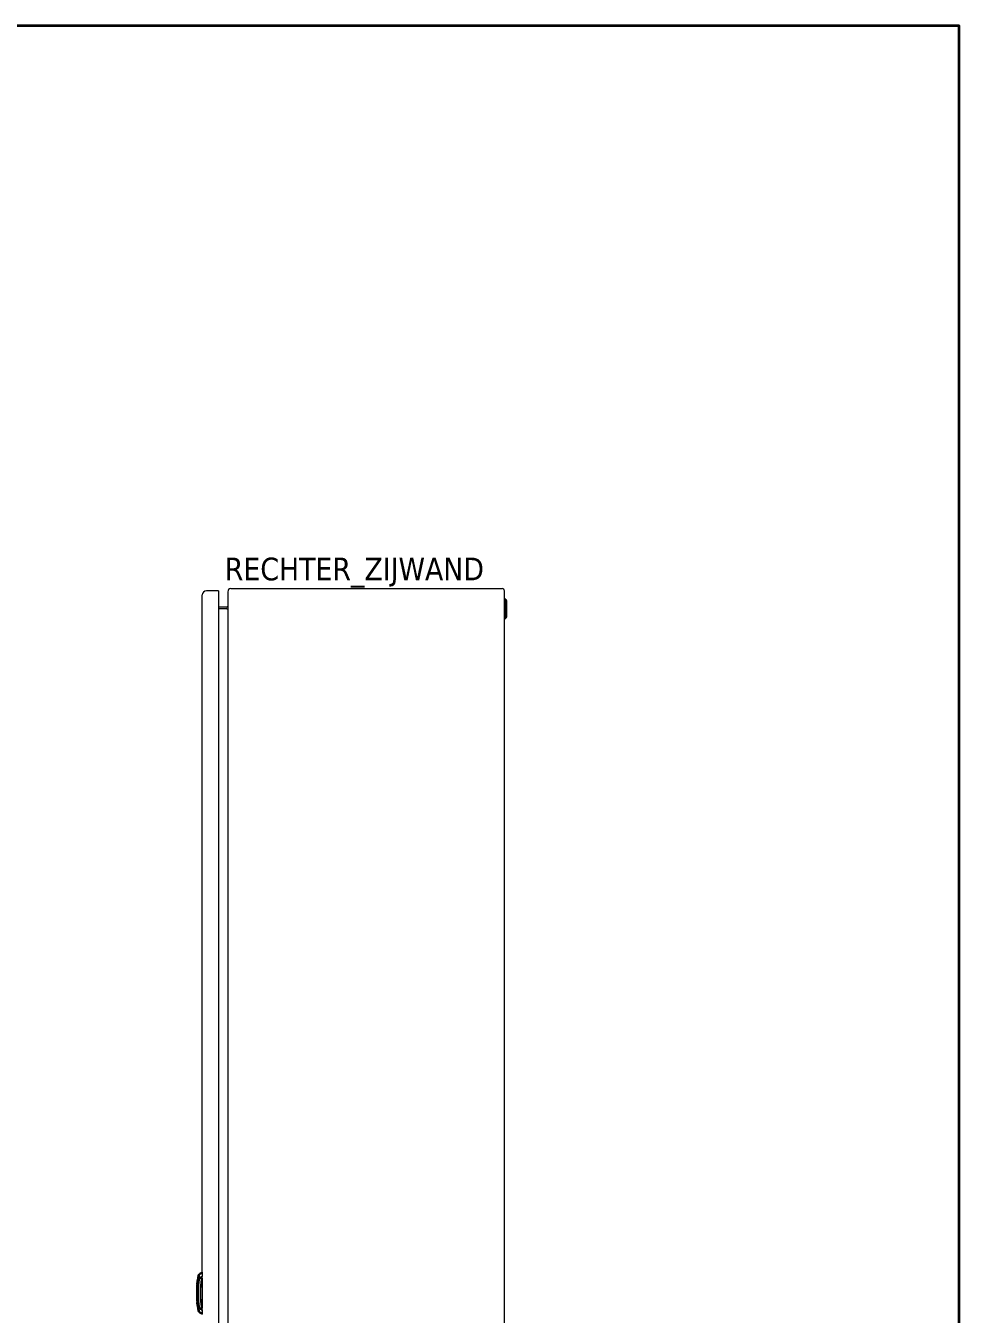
# Model space of a CAD drawing. Header units: millimetres. Extents: x 0 to 4000, y 0 to 2720.
# Drawn here: x 3072 to 4000, y 1439 to 2720 of the extents above; entities that cross this region are included whole.
import ezdxf
from ezdxf.enums import TextEntityAlignment as Align

# ---------------------------------------------------------------- set-up
doc = ezdxf.new("R2010")
doc.units = ezdxf.units.MM
for name, color, linetype, lineweight in [('EPLAN201', 73, 'Continuous', 5), ('EPLAN400', 5, 'Continuous', 5), ('EPLAN451', 73, 'Continuous', 5), ('EPLAN452', 73, 'Continuous', 5), ('EPLAN500', 7, 'Continuous', 5), ('EPLAN501', 7, 'Continuous', 5), ('EPLAN503', 7, 'Continuous', 5), ('EPLAN504', 7, 'Continuous', 5), ('KASTEN', 1, 'Continuous', 0)]:
    doc.layers.add(name, color=color, linetype=linetype, lineweight=lineweight)
doc.styles.add('Tahoma', font='')
doc.styles.get('Tahoma').set_extended_font_data('Tahoma')

# ---------------------------------------------------------------- blocks, each defined once
blk = doc.blocks.new('EPLFRAME')
at = {"layer": 'EPLAN201', "linetype": 'Continuous', "lineweight": 35, "ltscale": 4}
blk.add_lwpolyline([(0, 0), (4000, 0), (4000, 2720), (0, 2720)], close=True, dxfattribs=at)
at = {"layer": 'EPLAN451', "color": 73, "style": 'Tahoma'}
for tag, p in [('14_10011', (927, 160)), ('14_10015', (927, 110)), ('14_10014', (927, 60)), ('14_10031', (2460, 60)), ('14_10156[1]', (3360, 58.3)), ('14_10000', (927, 10)), ('14_10027', (3475, 10))]:
    blk.add_attdef(tag, p, '', height=22.6, dxfattribs=at)
blk.add_attdef('14_10013', text='', height=22.6, dxfattribs=at).set_placement((2245, 10), align=Align.RIGHT)
at = {"layer": 'EPLAN452', "color": 73, "style": 'Tahoma'}
for tag, p, height in [('4_11011', (2530, 160), 22.6), ('4_11901[1]', (2497, 110), 22.6), ('4_11020', (2890, 60), 22.6), ('4_11042', (3850, 10), 31.6)]:
    blk.add_attdef(tag, p, '', height=height, dxfattribs=at)
blk = doc.blocks.new('EPLSYM_LibrarySPECIAL_Symbol11_Variant0_Placement8_3')
at = {"layer": 'EPLAN400', "color": 5, "style": 'Tahoma'}
blk.add_attdef('17_20010', text='', height=22.6, dxfattribs=at).set_placement((-1.5, -0.5), align=Align.BOTTOM_CENTER)
at = {"layer": 'EPLAN500', "color": 7, "style": 'Tahoma'}
blk.add_attdef('17_20027', text='', height=1.63, dxfattribs=at).set_placement((-1.5, -40.7), align=Align.BOTTOM_CENTER)
at = {"layer": 'EPLAN501', "color": 7, "style": 'Tahoma'}
blk.add_attdef('17_20011', text='', height=1.63, dxfattribs=at).set_placement((-1.5, -46.1), align=Align.BOTTOM_CENTER)
at = {"layer": 'EPLAN503', "color": 7, "style": 'Tahoma'}
blk.add_attdef('17_20024', text='', height=1.63, dxfattribs=at).set_placement((-1.5, -48.8), align=Align.BOTTOM_CENTER)
at = {"layer": 'EPLAN504', "color": 7, "style": 'Tahoma'}
blk.add_attdef('17_20901[1]', text='', height=1.63, dxfattribs=at).set_placement((-1.5, -43.4), align=Align.BOTTOM_CENTER)

msp = doc.modelspace()

# ---------------------------------------------------------------- linework, layer by layer
at = {"layer": 'KASTEN', "color": 1, "linetype": 'Continuous'}
for p, q in [((3247.2, 1480.7), (3247.2, 2154)), ((3263.4, 2158), (3251.2, 2158)), ((3263.4, 2158), (3263.4, 762.6)), ((3272.5, 2157.3), (3272.5, 763.3)), ((3275.5, 2160.3), (3395.1, 2160.3)), ((3278.3, 2160.3), (3278.3, 2160.3)), ((3395.1, 2160.3), (3545.4, 2160.3)), ((3547.7, 762.6), (3547.7, 2158)), ((3271.5, 2141.8), (3263.4, 2141.8)), ((3271.5, 2140.3), (3263.4, 2140.3)), ((3242.7, 1473.8), (3242.6, 1473.8)), ((3242.8, 1474.5), (3242.8, 1474.5)), ((3242.9, 1476.5), (3242.9, 1476.5)), ((3243.1, 1476.6), (3243, 1476)), ((3243, 1476), (3243, 1476)), ((3243.8, 1477.2), (3243.2, 1477.2)), ((3243.6, 1474.7), (3243.3, 1474.7)), ((3244, 1478), (3243.4, 1478)), ((3247.1, 1480.6), (3244.3, 1479.3)), ((3244.3, 1474.7), (3247.1, 1474.7)), ((3247.1, 1480), (3247, 1479.8)), ((3247, 1479.8), (3247.1, 1479.7)), ((3247.1, 1479.7), (3247.1, 1476.5)), ((3247.1, 1474.7), (3247.1, 1476.5)), ((3247.1, 1474.7), (3247.1, 1444.7)), ((3247.2, 1441.9), (3247.2, 1476.4)), ((3241.7, 1467.7), (3241.3, 1467.7)), ((3241.3, 1467.7), (3241.3, 1451.7)), ((3241.5, 1468.4), (3241.8, 1468.4)), ((3241.8, 1470.5), (3242, 1470.5)), ((3242, 1472.7), (3242.3, 1472.7)), ((3242.5, 1472.9), (3242.5, 1472.9)), ((3241.3, 1451.7), (3241.7, 1451.7)), ((3241.6, 1450.7), (3241.8, 1450.7)), ((3241.6, 1450.6), (3241.8, 1450.6)), ((3242, 1447.1), (3242.3, 1447.1)), ((3242, 1447), (3242.3, 1447)), ((3242.5, 1446.6), (3242.5, 1446.6)), ((3242.6, 1445.6), (3242.7, 1445.6)), ((3242.7, 1444.4), (3242.7, 1444.4)), ((3242.8, 1444.9), (3242.8, 1444.9)), ((3242.9, 1443), (3242.9, 1443)), ((3243, 1443.5), (3243, 1443.5)), ((3243, 1443.5), (3243.1, 1442.9)), ((3243.8, 1442.3), (3243.2, 1442.3)), ((3243.6, 1444.8), (3243.3, 1444.8)), ((3243.4, 1441.4), (3244, 1441.4)), ((3247.1, 1444.7), (3244.3, 1444.7)), ((3244.3, 1440.2), (3247.1, 1438.8)), ((3247, 1439.7), (3247.1, 1439.5)), ((3247.1, 1443), (3247.1, 1444.7)), ((3247.1, 1443), (3247.1, 1439.8))]:
    msp.add_line(p, q, dxfattribs=at)
at = {"layer": 'KASTEN', "linetype": 'Continuous', "lineweight": 0, "ltscale": 20}
for p, q in [((3549.2, 2149.6), (3547.8, 2151)), ((3547.8, 2151), (3547.8, 2129.5)), ((3549.2, 2130.9), (3549.2, 2149.6)), ((3549.7, 2148.4), (3549.7, 2132.1)), ((3547.8, 2129.5), (3549.2, 2130.9))]:
    msp.add_line(p, q, dxfattribs=at)
at = {"layer": 'KASTEN', "color": 1, "linetype": 'Continuous'}
for points in [[(3242.3, 1472.8), (3242.3, 1472.8), (3242.3, 1472.9), (3242.4, 1473), (3242.4, 1473.1), (3242.4, 1473.2), (3242.4, 1473.3), (3242.4, 1473.4), (3242.4, 1473.4), (3242.4, 1473.5), (3242.4, 1473.5), (3242.4, 1473.6), (3242.4, 1473.6), (3242.4, 1473.6), (3242.4, 1473.7), (3242.4, 1473.7), (3242.4, 1473.7), (3242.4, 1473.7), (3242.4, 1473.7), (3242.4, 1473.7), (3242.4, 1473.7), (3242.4, 1473.7), (3242.4, 1473.7), (3242.4, 1473.7), (3242.4, 1473.7)], [(3242.5, 1474.2), (3242.5, 1474.2), (3242.5, 1474.2), (3242.5, 1474.1), (3242.5, 1474.1), (3242.5, 1474.1), (3242.5, 1474.1), (3242.5, 1474.1), (3242.5, 1474.1), (3242.5, 1474.1), (3242.5, 1474.1), (3242.5, 1474.1), (3242.5, 1474.1), (3242.5, 1474.1), (3242.5, 1474.1), (3242.5, 1474), (3242.6, 1474), (3242.6, 1474), (3242.6, 1474), (3242.6, 1474), (3242.6, 1474), (3242.6, 1474), (3242.6, 1474), (3242.6, 1474), (3242.6, 1474), (3242.6, 1474), (3242.6, 1474), (3242.6, 1474), (3242.6, 1474), (3242.6, 1474), (3242.6, 1474), (3242.6, 1474), (3242.6, 1474), (3242.6, 1474), (3242.6, 1474), (3242.7, 1474), (3242.7, 1473.9), (3242.7, 1473.9), (3242.7, 1473.9), (3242.7, 1473.9), (3242.7, 1473.9)], [(3242.6, 1473.8), (3242.6, 1473.8), (3242.6, 1473.9), (3242.6, 1473.9), (3242.6, 1473.9), (3242.6, 1473.9), (3242.6, 1473.9), (3242.6, 1473.9), (3242.6, 1473.9), (3242.6, 1473.9), (3242.6, 1473.8), (3242.6, 1473.8), (3242.6, 1473.8), (3242.6, 1473.7), (3242.6, 1473.7), (3242.6, 1473.7), (3242.6, 1473.6), (3242.6, 1473.5), (3242.6, 1473.5), (3242.6, 1473.4), (3242.6, 1473.3), (3242.5, 1473.2), (3242.5, 1473.1), (3242.5, 1473), (3242.5, 1472.9)], [(3242.6, 1474.4), (3242.6, 1474.5), (3242.6, 1474.6), (3242.6, 1474.7), (3242.6, 1474.7), (3242.6, 1474.8), (3242.6, 1474.9), (3242.7, 1475), (3242.7, 1475), (3242.7, 1475.1), (3242.7, 1475.1), (3242.7, 1475.2), (3242.7, 1475.2), (3242.7, 1475.2), (3242.7, 1475.3), (3242.7, 1475.3), (3242.7, 1475.3), (3242.7, 1475.3), (3242.7, 1475.3), (3242.7, 1475.3), (3242.7, 1475.3), (3242.7, 1475.3), (3242.7, 1475.3), (3242.7, 1475.3), (3242.7, 1475.3)], [(3242.6, 1474.4), (3242.6, 1474.5), (3242.6, 1474.5), (3242.6, 1474.6), (3242.6, 1474.6), (3242.6, 1474.7), (3242.6, 1474.7), (3242.6, 1474.8), (3242.6, 1474.8), (3242.6, 1474.8), (3242.6, 1474.9), (3242.6, 1474.9), (3242.7, 1474.9), (3242.7, 1474.9), (3242.7, 1475), (3242.7, 1475), (3242.7, 1475), (3242.7, 1475), (3242.7, 1475), (3242.7, 1475), (3242.7, 1475), (3242.7, 1475), (3242.7, 1475.1), (3242.7, 1475.1), (3242.7, 1475.1), (3242.7, 1475.1), (3242.7, 1475.1), (3242.7, 1475.1), (3242.7, 1475.1), (3242.7, 1475.1), (3242.7, 1475.1), (3242.7, 1475.1), (3242.7, 1475.1)], [(3242.8, 1474.5), (3242.8, 1474.5), (3242.7, 1474.5), (3242.7, 1474.5), (3242.7, 1474.5), (3242.7, 1474.5), (3242.7, 1474.5), (3242.7, 1474.5), (3242.7, 1474.5), (3242.7, 1474.5), (3242.7, 1474.5), (3242.7, 1474.5), (3242.7, 1474.5), (3242.7, 1474.5), (3242.6, 1474.5), (3242.6, 1474.5), (3242.6, 1474.5), (3242.6, 1474.5), (3242.6, 1474.5), (3242.6, 1474.5), (3242.6, 1474.5), (3242.6, 1474.5), (3242.6, 1474.5), (3242.6, 1474.5), (3242.6, 1474.5), (3242.6, 1474.5), (3242.6, 1474.4), (3242.6, 1474.4), (3242.6, 1474.4), (3242.6, 1474.4), (3242.6, 1474.4), (3242.6, 1474.4), (3242.6, 1474.4), (3242.6, 1474.4), (3242.6, 1474.4), (3242.6, 1474.4), (3242.6, 1474.4), (3242.6, 1474.4), (3242.6, 1474.4), (3242.6, 1474.4), (3242.6, 1474.4)], [(3242.8, 1475.8), (3242.8, 1475.9), (3242.8, 1476), (3242.9, 1476.1), (3242.9, 1476.1), (3242.9, 1476.2), (3242.9, 1476.3), (3242.9, 1476.4), (3242.9, 1476.4), (3242.9, 1476.5), (3243, 1476.5), (3243, 1476.6), (3243, 1476.6), (3243, 1476.7), (3243, 1476.7), (3243, 1476.7), (3243, 1476.7), (3243, 1476.7), (3243, 1476.7), (3243, 1476.7), (3243, 1476.7), (3243, 1476.7), (3243, 1476.7), (3243, 1476.7), (3243, 1476.7)], [(3243, 1476), (3243, 1476), (3243, 1476), (3243, 1476), (3243, 1476), (3243, 1476), (3243, 1476), (3243, 1476), (3242.9, 1476), (3242.9, 1476), (3242.9, 1475.9), (3242.9, 1475.9), (3242.9, 1475.9), (3242.9, 1475.9), (3242.9, 1475.9), (3242.9, 1475.9), (3242.9, 1475.9), (3242.9, 1475.9), (3242.9, 1475.9), (3242.9, 1475.9), (3242.9, 1475.9), (3242.9, 1475.9), (3242.8, 1475.9), (3242.8, 1475.9), (3242.8, 1475.9), (3242.8, 1475.9), (3242.8, 1475.9), (3242.8, 1475.9), (3242.8, 1475.9), (3242.8, 1475.8), (3242.8, 1475.8), (3242.8, 1475.8), (3242.8, 1475.8), (3242.8, 1475.8), (3242.8, 1475.8), (3242.8, 1475.8), (3242.8, 1475.8), (3242.8, 1475.8), (3242.8, 1475.8), (3242.8, 1475.8), (3242.8, 1475.8)], [(3242.8, 1475.6), (3242.8, 1475.6), (3242.8, 1475.6), (3242.8, 1475.6), (3242.8, 1475.6), (3242.8, 1475.5), (3242.8, 1475.5), (3242.8, 1475.5), (3242.8, 1475.5), (3242.8, 1475.5), (3242.8, 1475.5), (3242.8, 1475.5), (3242.8, 1475.5), (3242.8, 1475.5), (3242.8, 1475.5), (3242.8, 1475.5), (3242.8, 1475.5), (3242.8, 1475.5), (3242.8, 1475.4), (3242.8, 1475.4), (3242.8, 1475.4), (3242.8, 1475.4), (3242.8, 1475.4), (3242.8, 1475.4), (3242.8, 1475.4), (3242.8, 1475.4), (3242.8, 1475.4), (3242.9, 1475.4), (3242.9, 1475.4), (3242.9, 1475.4), (3242.9, 1475.4), (3242.9, 1475.4), (3242.9, 1475.4), (3242.9, 1475.4), (3242.9, 1475.4), (3242.9, 1475.4), (3242.9, 1475.4), (3242.9, 1475.4), (3242.9, 1475.4), (3242.9, 1475.4), (3242.9, 1475.4)], [(3242.9, 1475.4), (3242.9, 1475.4), (3242.9, 1475.4), (3242.9, 1475.4), (3242.9, 1475.4), (3242.9, 1475.3), (3242.9, 1475.3), (3242.9, 1475.3), (3242.9, 1475.2), (3242.9, 1475.2), (3242.9, 1475.1), (3242.8, 1475), (3242.8, 1474.9), (3242.8, 1474.8), (3242.8, 1474.7), (3242.8, 1474.6), (3242.8, 1474.5)], [(3243, 1477), (3243.1, 1477.1), (3243.1, 1477.2), (3243.1, 1477.3), (3243.1, 1477.4), (3243.1, 1477.4), (3243.1, 1477.5), (3243.2, 1477.6), (3243.2, 1477.6), (3243.2, 1477.7), (3243.2, 1477.7), (3243.2, 1477.8), (3243.2, 1477.8), (3243.2, 1477.8), (3243.2, 1477.9), (3243.2, 1477.9), (3243.2, 1477.9), (3243.2, 1477.9), (3243.2, 1477.9), (3243.2, 1477.9), (3243.2, 1477.9), (3243.2, 1477.9), (3243.2, 1477.9), (3243.2, 1477.9), (3243.2, 1477.9)], [(3243.2, 1477.2), (3243.2, 1477.2), (3243.2, 1477.2), (3243.2, 1477.2), (3243.2, 1477.2), (3243.2, 1477.2), (3243.2, 1477.2), (3243.2, 1477.2), (3243.2, 1477.2), (3243.2, 1477.2), (3243.2, 1477.2), (3243.2, 1477.2), (3243.1, 1477.2), (3243.1, 1477.2), (3243.1, 1477.1), (3243.1, 1477.1), (3243.1, 1477.1), (3243.1, 1477.1), (3243.1, 1477.1), (3243.1, 1477.1), (3243.1, 1477.1), (3243.1, 1477.1), (3243.1, 1477.1), (3243.1, 1477.1), (3243.1, 1477.1), (3243.1, 1477.1), (3243.1, 1477.1), (3243.1, 1477.1), (3243.1, 1477.1), (3243.1, 1477), (3243, 1477), (3243, 1477), (3243, 1477)], [(3243, 1476.8), (3243, 1476.8), (3243, 1476.8), (3243, 1476.8), (3243, 1476.8), (3243, 1476.8), (3243, 1476.8), (3243, 1476.7), (3243, 1476.7), (3243, 1476.7), (3243, 1476.7), (3243, 1476.7), (3243, 1476.7), (3243, 1476.7), (3243, 1476.7), (3243, 1476.7), (3243, 1476.7), (3243, 1476.7), (3243, 1476.7), (3243, 1476.7), (3243, 1476.6), (3243, 1476.6), (3243.1, 1476.6), (3243.1, 1476.6), (3243.1, 1476.6), (3243.1, 1476.6), (3243.1, 1476.6), (3243.1, 1476.6), (3243.1, 1476.6), (3243.1, 1476.6), (3243.1, 1476.6), (3243.1, 1476.6), (3243.1, 1476.6), (3243.1, 1476.6), (3243.1, 1476.6), (3243.1, 1476.6), (3243.1, 1476.6), (3243.1, 1476.6), (3243.1, 1476.6), (3243.1, 1476.6), (3243.1, 1476.6)], [(3243.4, 1478), (3243.4, 1478), (3243.4, 1478), (3243.4, 1478), (3243.4, 1478), (3243.4, 1477.9), (3243.4, 1477.9), (3243.4, 1477.9), (3243.4, 1477.8), (3243.4, 1477.8), (3243.3, 1477.7), (3243.3, 1477.6), (3243.3, 1477.5), (3243.3, 1477.5), (3243.3, 1477.4), (3243.3, 1477.3), (3243.2, 1477.2)], [(3243.3, 1474.7), (3243.4, 1474.9), (3243.4, 1475.1), (3243.4, 1475.2), (3243.4, 1475.4), (3243.5, 1475.6), (3243.5, 1475.7), (3243.5, 1475.9), (3243.6, 1476), (3243.6, 1476.2), (3243.6, 1476.3), (3243.6, 1476.5), (3243.7, 1476.6), (3243.7, 1476.8), (3243.7, 1476.9), (3243.7, 1477), (3243.8, 1477.1), (3243.8, 1477.2), (3243.8, 1477.3), (3243.8, 1477.4), (3243.8, 1477.5), (3243.9, 1477.6), (3243.9, 1477.6), (3243.9, 1477.7), (3243.9, 1477.8), (3243.9, 1477.8), (3243.9, 1477.9), (3243.9, 1477.9), (3243.9, 1478), (3243.9, 1478), (3243.9, 1478), (3244, 1478), (3244, 1478.1)], [(3244.1, 1478.3), (3244.1, 1478.2), (3244.1, 1478.2), (3244.1, 1478.2), (3244.1, 1478.2), (3244.1, 1478.1), (3244.1, 1478.1), (3244.1, 1478), (3244.1, 1478), (3244.1, 1477.9), (3244.1, 1477.8), (3244, 1477.8), (3244, 1477.7), (3244, 1477.6), (3244, 1477.5), (3244, 1477.4), (3244, 1477.4), (3244, 1477.3), (3244, 1477.2), (3243.9, 1477.1), (3243.9, 1477), (3243.9, 1476.9), (3243.9, 1476.8), (3243.9, 1476.7), (3243.9, 1476.6), (3243.9, 1476.5), (3243.8, 1476.4), (3243.8, 1476.3), (3243.8, 1476.2), (3243.8, 1476.1), (3243.8, 1476), (3243.8, 1475.8), (3243.7, 1475.7), (3243.7, 1475.6), (3243.7, 1475.5), (3243.7, 1475.3), (3243.7, 1475.2), (3243.7, 1475.1), (3243.7, 1474.9), (3243.6, 1474.8), (3243.6, 1474.7)], [(3247.1, 1476.5), (3247, 1476.4), (3246.9, 1476.4), (3246.9, 1476.3), (3246.8, 1476.3), (3246.7, 1476.3), (3246.6, 1476.2), (3246.6, 1476.2), (3246.5, 1476.1), (3246.4, 1476.1), (3246.3, 1476.1), (3246.2, 1476), (3246.1, 1476), (3246, 1475.9), (3245.9, 1475.9), (3245.9, 1475.8), (3245.8, 1475.8), (3245.7, 1475.7), (3245.6, 1475.7), (3245.5, 1475.6), (3245.4, 1475.6), (3245.3, 1475.5), (3245.2, 1475.5), (3245.1, 1475.4), (3245, 1475.4), (3244.9, 1475.3), (3244.8, 1475.3), (3244.7, 1475.2), (3244.6, 1475.2), (3244.5, 1475.1), (3244.4, 1475.1), (3244.3, 1475), (3244.2, 1475), (3244.2, 1475), (3244.1, 1474.9), (3244, 1474.9), (3243.9, 1474.8), (3243.8, 1474.8), (3243.8, 1474.8), (3243.7, 1474.7), (3243.6, 1474.7)], [(3244, 1478.1), (3244, 1478.2), (3244, 1478.3), (3244, 1478.4), (3244.1, 1478.5), (3244.1, 1478.6), (3244.1, 1478.7), (3244.1, 1478.8), (3244.1, 1478.9), (3244.1, 1478.9), (3244.1, 1478.9), (3244.2, 1479), (3244.2, 1479), (3244.2, 1479), (3244.2, 1479), (3244.2, 1479), (3244.2, 1479)], [(3244.1, 1478.3), (3244.2, 1478.3), (3244.4, 1478.4), (3244.5, 1478.5), (3244.6, 1478.5), (3244.8, 1478.6), (3244.9, 1478.7), (3245, 1478.7), (3245.1, 1478.8), (3245.3, 1478.9), (3245.4, 1478.9), (3245.5, 1479), (3245.6, 1479), (3245.7, 1479.1), (3245.8, 1479.2), (3245.9, 1479.2), (3246, 1479.3), (3246.1, 1479.3), (3246.2, 1479.3), (3246.3, 1479.4), (3246.3, 1479.4), (3246.4, 1479.5), (3246.5, 1479.5), (3246.6, 1479.5), (3246.6, 1479.6), (3246.7, 1479.6), (3246.7, 1479.6), (3246.8, 1479.6), (3246.8, 1479.7), (3246.9, 1479.7), (3246.9, 1479.7), (3247, 1479.8), (3247, 1479.8)], [(3244.3, 1479.2), (3244.3, 1479.2), (3244.3, 1479.2), (3244.3, 1479.2), (3244.3, 1479.2), (3244.3, 1479.2), (3244.3, 1479.2), (3244.3, 1479.1), (3244.3, 1479.1), (3244.3, 1479), (3244.3, 1478.9), (3244.2, 1478.8), (3244.2, 1478.7), (3244.2, 1478.6), (3244.2, 1478.5), (3244.1, 1478.4), (3244.1, 1478.3)], [(3247.1, 1480.6), (3247.1, 1480.6), (3247.1, 1480.6), (3247.1, 1480.6), (3247.1, 1480.6), (3247.1, 1480.6), (3247.1, 1480.6), (3247.1, 1480.6), (3247.1, 1480.6), (3247.1, 1480.6), (3247.1, 1480.6), (3247.1, 1480.5), (3247.1, 1480.5), (3247.1, 1480.5), (3247.1, 1480.4), (3247.1, 1480.4), (3247.1, 1480.4)], [(3242.5, 1472.9), (3242.5, 1472.9), (3242.5, 1472.9), (3242.5, 1472.9), (3242.5, 1472.9), (3242.5, 1472.9), (3242.5, 1472.9), (3242.4, 1472.9), (3242.4, 1472.9), (3242.4, 1472.9), (3242.4, 1472.9), (3242.4, 1472.9), (3242.4, 1472.9), (3242.4, 1472.9), (3242.4, 1472.9), (3242.4, 1472.9), (3242.4, 1472.9), (3242.4, 1472.9), (3242.4, 1472.9), (3242.4, 1472.9), (3242.4, 1472.9), (3242.4, 1472.9), (3242.3, 1472.9), (3242.3, 1472.8), (3242.3, 1472.8), (3242.3, 1472.8), (3242.3, 1472.8), (3242.3, 1472.8), (3242.3, 1472.8), (3242.3, 1472.8), (3242.3, 1472.8), (3242.3, 1472.8), (3242.3, 1472.8), (3242.3, 1472.8), (3242.3, 1472.8), (3242.3, 1472.8), (3242.3, 1472.8), (3242.3, 1472.8), (3242.3, 1472.8), (3242.3, 1472.8), (3242.3, 1472.8)], [(3242.3, 1446.7), (3242.3, 1446.7), (3242.3, 1446.7), (3242.3, 1446.7), (3242.3, 1446.7), (3242.3, 1446.7), (3242.3, 1446.7), (3242.3, 1446.7), (3242.3, 1446.7), (3242.3, 1446.7), (3242.3, 1446.6), (3242.3, 1446.6), (3242.3, 1446.6), (3242.4, 1446.6), (3242.4, 1446.6), (3242.4, 1446.6), (3242.4, 1446.6), (3242.4, 1446.6), (3242.4, 1446.6), (3242.4, 1446.6), (3242.4, 1446.6), (3242.4, 1446.6), (3242.4, 1446.6), (3242.4, 1446.6), (3242.4, 1446.6), (3242.4, 1446.6), (3242.4, 1446.6), (3242.4, 1446.6), (3242.5, 1446.6), (3242.5, 1446.6), (3242.5, 1446.6), (3242.5, 1446.6), (3242.5, 1446.6), (3242.5, 1446.6), (3242.5, 1446.6), (3242.5, 1446.6), (3242.5, 1446.6), (3242.5, 1446.6), (3242.5, 1446.6), (3242.5, 1446.6), (3242.5, 1446.6)], [(3242.4, 1445.8), (3242.4, 1445.8), (3242.4, 1445.8), (3242.4, 1445.9), (3242.4, 1445.9), (3242.4, 1445.9), (3242.4, 1445.9), (3242.4, 1446), (3242.4, 1446), (3242.4, 1446.1), (3242.4, 1446.2), (3242.4, 1446.3), (3242.4, 1446.3), (3242.4, 1446.4), (3242.3, 1446.5), (3242.3, 1446.6), (3242.3, 1446.7)], [(3242.5, 1446.6), (3242.5, 1446.5), (3242.5, 1446.4), (3242.6, 1446.3), (3242.6, 1446.2), (3242.6, 1446.1), (3242.6, 1446), (3242.6, 1445.9), (3242.6, 1445.9), (3242.6, 1445.8), (3242.6, 1445.8), (3242.6, 1445.7), (3242.6, 1445.7), (3242.6, 1445.7), (3242.6, 1445.7), (3242.6, 1445.7), (3242.6, 1445.6)], [(3242.7, 1445.5), (3242.7, 1445.5), (3242.7, 1445.5), (3242.7, 1445.5), (3242.6, 1445.5), (3242.6, 1445.5), (3242.6, 1445.5), (3242.6, 1445.5), (3242.6, 1445.5), (3242.6, 1445.5), (3242.6, 1445.5), (3242.6, 1445.5), (3242.6, 1445.5), (3242.6, 1445.5), (3242.6, 1445.5), (3242.6, 1445.5), (3242.6, 1445.5), (3242.6, 1445.5), (3242.6, 1445.5), (3242.6, 1445.4), (3242.6, 1445.4), (3242.5, 1445.4), (3242.5, 1445.4), (3242.5, 1445.4), (3242.5, 1445.4), (3242.5, 1445.4), (3242.5, 1445.4), (3242.5, 1445.4), (3242.5, 1445.4), (3242.5, 1445.4), (3242.5, 1445.4), (3242.5, 1445.4), (3242.5, 1445.4), (3242.5, 1445.4), (3242.5, 1445.3), (3242.5, 1445.3), (3242.5, 1445.3), (3242.5, 1445.3), (3242.5, 1445.3), (3242.5, 1445.3), (3242.5, 1445.3)], [(3242.6, 1445.1), (3242.6, 1445.1), (3242.6, 1445.1), (3242.6, 1445.1), (3242.6, 1445.1), (3242.6, 1445.1), (3242.6, 1445.1), (3242.6, 1445), (3242.6, 1445), (3242.6, 1445), (3242.6, 1445), (3242.6, 1445), (3242.6, 1445), (3242.6, 1445), (3242.6, 1445), (3242.6, 1445), (3242.6, 1445), (3242.6, 1445), (3242.6, 1445), (3242.6, 1445), (3242.7, 1445), (3242.7, 1445), (3242.7, 1445), (3242.7, 1444.9), (3242.7, 1444.9), (3242.7, 1444.9), (3242.7, 1444.9), (3242.7, 1444.9), (3242.7, 1444.9), (3242.7, 1444.9), (3242.7, 1444.9), (3242.7, 1444.9), (3242.7, 1444.9), (3242.7, 1444.9), (3242.7, 1444.9), (3242.7, 1444.9), (3242.7, 1444.9), (3242.8, 1444.9), (3242.8, 1444.9), (3242.8, 1444.9), (3242.8, 1444.9)], [(3242.7, 1444.2), (3242.7, 1444.2), (3242.7, 1444.2), (3242.7, 1444.3), (3242.7, 1444.3), (3242.7, 1444.3), (3242.7, 1444.3), (3242.7, 1444.4), (3242.7, 1444.4), (3242.7, 1444.5), (3242.7, 1444.6), (3242.6, 1444.6), (3242.6, 1444.7), (3242.6, 1444.8), (3242.6, 1444.9), (3242.6, 1445), (3242.6, 1445.1)], [(3242.8, 1444.9), (3242.8, 1444.8), (3242.8, 1444.8), (3242.8, 1444.7), (3242.8, 1444.6), (3242.8, 1444.5), (3242.8, 1444.5), (3242.8, 1444.4), (3242.9, 1444.3), (3242.9, 1444.3), (3242.9, 1444.3), (3242.9, 1444.2), (3242.9, 1444.2), (3242.9, 1444.2), (3242.9, 1444.2), (3242.9, 1444.2), (3242.9, 1444.2)], [(3242.9, 1444.1), (3242.9, 1444.1), (3242.9, 1444.1), (3242.9, 1444.1), (3242.9, 1444.1), (3242.9, 1444.1), (3242.9, 1444.1), (3242.9, 1444.1), (3242.9, 1444.1), (3242.9, 1444.1), (3242.8, 1444.1), (3242.8, 1444.1), (3242.8, 1444.1), (3242.8, 1444.1), (3242.8, 1444.1), (3242.8, 1444.1), (3242.8, 1444), (3242.8, 1444), (3242.8, 1444), (3242.8, 1444), (3242.8, 1444), (3242.8, 1444), (3242.8, 1444), (3242.8, 1444), (3242.8, 1444), (3242.8, 1444), (3242.8, 1444), (3242.8, 1444), (3242.8, 1444), (3242.8, 1444), (3242.8, 1443.9), (3242.8, 1443.9), (3242.8, 1443.9), (3242.8, 1443.9), (3242.8, 1443.9), (3242.8, 1443.9), (3242.8, 1443.9), (3242.8, 1443.9), (3242.8, 1443.9), (3242.8, 1443.9), (3242.8, 1443.9)], [(3242.8, 1443.7), (3242.8, 1443.7), (3242.8, 1443.7), (3242.8, 1443.7), (3242.8, 1443.6), (3242.8, 1443.6), (3242.8, 1443.6), (3242.8, 1443.6), (3242.8, 1443.6), (3242.8, 1443.6), (3242.8, 1443.6), (3242.8, 1443.6), (3242.9, 1443.6), (3242.9, 1443.6), (3242.9, 1443.6), (3242.9, 1443.6), (3242.9, 1443.6), (3242.9, 1443.6), (3242.9, 1443.6), (3242.9, 1443.5), (3242.9, 1443.5), (3242.9, 1443.5), (3242.9, 1443.5), (3242.9, 1443.5), (3242.9, 1443.5), (3242.9, 1443.5), (3243, 1443.5), (3243, 1443.5), (3243, 1443.5), (3243, 1443.5), (3243, 1443.5), (3243, 1443.5), (3243, 1443.5)], [(3243, 1442.8), (3243, 1442.8), (3243, 1442.8), (3243, 1442.8), (3243, 1442.9), (3243, 1442.9), (3243, 1442.9), (3242.9, 1443), (3242.9, 1443), (3242.9, 1443.1), (3242.9, 1443.2), (3242.9, 1443.2), (3242.9, 1443.3), (3242.9, 1443.4), (3242.8, 1443.5), (3242.8, 1443.6), (3242.8, 1443.7)], [(3243.1, 1442.9), (3243.1, 1442.9), (3243.1, 1442.9), (3243.1, 1442.9), (3243.1, 1442.9), (3243.1, 1442.9), (3243.1, 1442.9), (3243.1, 1442.9), (3243.1, 1442.9), (3243.1, 1442.9), (3243.1, 1442.9), (3243.1, 1442.9), (3243.1, 1442.9), (3243.1, 1442.9), (3243, 1442.8), (3243, 1442.8), (3243, 1442.8), (3243, 1442.8), (3243, 1442.8), (3243, 1442.8), (3243, 1442.8), (3243, 1442.8), (3243, 1442.8), (3243, 1442.8), (3243, 1442.8), (3243, 1442.8), (3243, 1442.8), (3243, 1442.8), (3243, 1442.7), (3243, 1442.7), (3243, 1442.7), (3243, 1442.7), (3243, 1442.7), (3243, 1442.7), (3243, 1442.7), (3243, 1442.7), (3243, 1442.7), (3243, 1442.7), (3243, 1442.7), (3243, 1442.7), (3243, 1442.7)], [(3243, 1442.5), (3243, 1442.5), (3243, 1442.4), (3243.1, 1442.4), (3243.1, 1442.4), (3243.1, 1442.4), (3243.1, 1442.4), (3243.1, 1442.4), (3243.1, 1442.4), (3243.1, 1442.4), (3243.1, 1442.4), (3243.1, 1442.4), (3243.1, 1442.4), (3243.1, 1442.4), (3243.1, 1442.4), (3243.1, 1442.4), (3243.1, 1442.3), (3243.1, 1442.3), (3243.1, 1442.3), (3243.1, 1442.3), (3243.1, 1442.3), (3243.1, 1442.3), (3243.2, 1442.3), (3243.2, 1442.3), (3243.2, 1442.3), (3243.2, 1442.3), (3243.2, 1442.3), (3243.2, 1442.3), (3243.2, 1442.3), (3243.2, 1442.3), (3243.2, 1442.3), (3243.2, 1442.3), (3243.2, 1442.3)], [(3243.2, 1441.6), (3243.2, 1441.6), (3243.2, 1441.6), (3243.2, 1441.6), (3243.2, 1441.7), (3243.2, 1441.7), (3243.2, 1441.7), (3243.2, 1441.8), (3243.2, 1441.8), (3243.2, 1441.9), (3243.1, 1441.9), (3243.1, 1442), (3243.1, 1442.1), (3243.1, 1442.2), (3243.1, 1442.3), (3243.1, 1442.4), (3243, 1442.5)], [(3243.2, 1442.3), (3243.3, 1442.2), (3243.3, 1442.1), (3243.3, 1442), (3243.3, 1441.9), (3243.3, 1441.9), (3243.3, 1441.8), (3243.4, 1441.7), (3243.4, 1441.7), (3243.4, 1441.6), (3243.4, 1441.6), (3243.4, 1441.5), (3243.4, 1441.5), (3243.4, 1441.5), (3243.4, 1441.5), (3243.4, 1441.5), (3243.4, 1441.4)], [(3244, 1441.4), (3244, 1441.4), (3243.9, 1441.5), (3243.9, 1441.5), (3243.9, 1441.5), (3243.9, 1441.6), (3243.9, 1441.6), (3243.9, 1441.6), (3243.9, 1441.7), (3243.9, 1441.7), (3243.9, 1441.8), (3243.9, 1441.9), (3243.8, 1441.9), (3243.8, 1442), (3243.8, 1442.1), (3243.8, 1442.2), (3243.8, 1442.3), (3243.8, 1442.4), (3243.7, 1442.5), (3243.7, 1442.6), (3243.7, 1442.7), (3243.7, 1442.8), (3243.7, 1442.9), (3243.6, 1443), (3243.6, 1443.1), (3243.6, 1443.2), (3243.6, 1443.3), (3243.6, 1443.4), (3243.5, 1443.6), (3243.5, 1443.7), (3243.5, 1443.8), (3243.5, 1443.9), (3243.5, 1444), (3243.4, 1444.1), (3243.4, 1444.2), (3243.4, 1444.3), (3243.4, 1444.4), (3243.4, 1444.5), (3243.4, 1444.6), (3243.3, 1444.7), (3243.3, 1444.8)], [(3243.6, 1444.8), (3243.6, 1444.7), (3243.6, 1444.6), (3243.7, 1444.5), (3243.7, 1444.4), (3243.7, 1444.3), (3243.7, 1444.2), (3243.7, 1444.1), (3243.7, 1444), (3243.7, 1443.9), (3243.8, 1443.7), (3243.8, 1443.6), (3243.8, 1443.5), (3243.8, 1443.4), (3243.8, 1443.3), (3243.8, 1443.1), (3243.8, 1443), (3243.9, 1442.9), (3243.9, 1442.8), (3243.9, 1442.7), (3243.9, 1442.6), (3243.9, 1442.4), (3243.9, 1442.3), (3244, 1442.2), (3244, 1442.1), (3244, 1442), (3244, 1441.9), (3244, 1441.9), (3244, 1441.8), (3244, 1441.7), (3244.1, 1441.6), (3244.1, 1441.6), (3244.1, 1441.5), (3244.1, 1441.5), (3244.1, 1441.4), (3244.1, 1441.4), (3244.1, 1441.3), (3244.1, 1441.3), (3244.1, 1441.3), (3244.1, 1441.2), (3244.1, 1441.2)], [(3243.6, 1444.8), (3243.7, 1444.8), (3243.8, 1444.7), (3243.8, 1444.7), (3243.9, 1444.6), (3244, 1444.6), (3244.1, 1444.6), (3244.2, 1444.5), (3244.2, 1444.5), (3244.3, 1444.4), (3244.4, 1444.4), (3244.5, 1444.3), (3244.6, 1444.3), (3244.7, 1444.3), (3244.8, 1444.2), (3244.9, 1444.2), (3245, 1444.1), (3245.1, 1444.1), (3245.2, 1444), (3245.3, 1444), (3245.4, 1443.9), (3245.5, 1443.9), (3245.6, 1443.8), (3245.7, 1443.8), (3245.8, 1443.7), (3245.9, 1443.7), (3245.9, 1443.6), (3246, 1443.6), (3246.1, 1443.5), (3246.2, 1443.5), (3246.3, 1443.4), (3246.4, 1443.4), (3246.5, 1443.3), (3246.6, 1443.3), (3246.6, 1443.3), (3246.7, 1443.2), (3246.8, 1443.2), (3246.9, 1443.1), (3246.9, 1443.1), (3247, 1443.1), (3247.1, 1443)], [(3244.2, 1440.5), (3244.2, 1440.5), (3244.2, 1440.5), (3244.2, 1440.5), (3244.2, 1440.4), (3244.2, 1440.5), (3244.2, 1440.5), (3244.2, 1440.5), (3244.1, 1440.5), (3244.1, 1440.6), (3244.1, 1440.7), (3244.1, 1440.8), (3244.1, 1440.9), (3244, 1441), (3244, 1441.1), (3244, 1441.3), (3244, 1441.4)], [(3247, 1439.7), (3246.9, 1439.8), (3246.8, 1439.8), (3246.7, 1439.9), (3246.5, 1440), (3246.4, 1440), (3246.3, 1440.1), (3246.2, 1440.2), (3246, 1440.2), (3245.9, 1440.3), (3245.8, 1440.3), (3245.7, 1440.4), (3245.6, 1440.5), (3245.5, 1440.5), (3245.4, 1440.6), (3245.3, 1440.6), (3245.2, 1440.7), (3245.1, 1440.7), (3245, 1440.7), (3244.9, 1440.8), (3244.9, 1440.8), (3244.8, 1440.9), (3244.7, 1440.9), (3244.7, 1440.9), (3244.6, 1441), (3244.5, 1441), (3244.5, 1441), (3244.4, 1441), (3244.4, 1441.1), (3244.3, 1441.1), (3244.2, 1441.1), (3244.2, 1441.2), (3244.1, 1441.2)], [(3244.1, 1441.2), (3244.1, 1441.1), (3244.2, 1440.9), (3244.2, 1440.8), (3244.2, 1440.7), (3244.3, 1440.6), (3244.3, 1440.5), (3244.3, 1440.4), (3244.3, 1440.3), (3244.3, 1440.3), (3244.3, 1440.3), (3244.3, 1440.2), (3244.3, 1440.2), (3244.3, 1440.2), (3244.3, 1440.3), (3244.3, 1440.3), (3244.3, 1440.3)], [(3247.1, 1439.8), (3247.1, 1439.8), (3247.1, 1439.8), (3247.1, 1439.8), (3247.1, 1439.8), (3247.1, 1439.7), (3247.1, 1439.7), (3247.1, 1439.7), (3247.1, 1439.7), (3247.1, 1439.7), (3247, 1439.7), (3247, 1439.7), (3247, 1439.7), (3247, 1439.7), (3247, 1439.7), (3247, 1439.7), (3247, 1439.7)], [(3247.1, 1439.1), (3247.1, 1439.1), (3247.1, 1439.1), (3247.1, 1439), (3247.1, 1439), (3247.1, 1439), (3247.1, 1438.9), (3247.1, 1438.9), (3247.1, 1438.9), (3247.1, 1438.9), (3247.1, 1438.9), (3247.1, 1438.9), (3247.1, 1438.9), (3247.1, 1438.9), (3247.1, 1438.9), (3247.1, 1438.9), (3247.1, 1438.9)]]:
    msp.add_lwpolyline(points, dxfattribs=at)
for centre, radius, start, end in [((3251.2, 2154), 4, 90, 180), ((3275.5, 2157.3), 3, 90, 180), ((3545.4, 2158), 2.3, 360, 90), ((3271.5, 2142.8), 1, 270, 360), ((3271.5, 2142.8), 2.5, 270, 293.5782), ((3330.9, 1459.7), 88.9, 170.2932, 189.7068), ((3330.9, 1459.7), 88.6, 170.2932, 189.7068), ((3242.6, 1473.6), 0.2, 89.9716, 170.9841), ((3330.2, 1459.7), 88.9, 170.5214, 170.6567), ((3330.9, 1459.7), 89.4, 170.8592, 171.5158), ((3242.9, 1475.2), 0.2, 115.8997, 169.9361), ((3330.2, 1459.7), 88.9, 169.5923, 169.7287), ((3330.9, 1459.7), 89.4, 169.9382, 170.4648), ((3330.2, 1459.7), 88.9, 168.7941, 168.9315), ((3243.2, 1476.6), 0.2, 149.2316, 169.0163), ((3330.9, 1459.7), 89.4, 169.1471, 169.5429), ((3330.2, 1459.7), 87.2, 170.0948, 189.9052), ((3243.4, 1477.8), 0.2, 89.9751, 168.2256), ((3244.2, 1478), 0.294, 116.207, 167.9918), ((3330.2, 1459.7), 85.2, 169.8599, 190.1401), ((3330.2, 1459.7), 88.9, 171.5806, 188.4194), ((3330.2, 1459.7), 89.2, 173.0374, 174.4017), ((3330.2, 1459.7), 89.2, 171.6691, 173.0374), ((3330.2, 1459.7), 89.2, 185.8646, 188.154), ((3242.6, 1445.8), 0.2, 189.0159, 270.002), ((3330.9, 1459.7), 89.4, 188.4842, 189.1408), ((3330.2, 1459.7), 88.9, 189.3433, 189.4786), ((3242.9, 1444.2), 0.2, 190.0639, 243.9957), ((3330.9, 1459.7), 89.4, 189.5352, 190.0618), ((3330.2, 1459.7), 88.9, 190.2713, 190.4077), ((3330.9, 1459.7), 89.4, 190.4571, 190.8529), ((3243.2, 1442.8), 0.2, 190.9837, 208.8974), ((3330.2, 1459.7), 88.9, 191.0685, 191.2059), ((3243.4, 1441.6), 0.2, 191.7744, 269.9723), ((3244.2, 1441.5), 0.294, 192.0069, 243.7943)]:
    msp.add_arc(centre, radius, start, end, dxfattribs=at)
at = {"layer": 'KASTEN', "linetype": 'Continuous', "lineweight": 0, "ltscale": 400}
for centre, radius, start, end in [((3547.9, 2151.2), 0.2, 180, 225), ((3548, 2148.4), 1.7, 360, 45), ((3547.9, 2129.3), 0.2, 135, 180), ((3548, 2132.1), 1.7, 315, 360)]:
    msp.add_arc(centre, radius, start, end, dxfattribs=at)

# ---------------------------------------------------------------- block references
msp.add_blockref('EPLFRAME', (0, 0))
ref = msp.add_blockref('EPLSYM_LibrarySPECIAL_Symbol11_Variant0_Placement8_3', (3247.2, 2160.3))
ref.add_attrib('17_20010', 'RECHTER_ZIJWAND', dxfattribs={"layer": 'EPLAN400', "color": 5, "height": 22.575, "style": 'Tahoma'}).set_placement((3398.4, 2161.8), align=Align.BOTTOM_CENTER)

doc.saveas('drawing.dxf')
